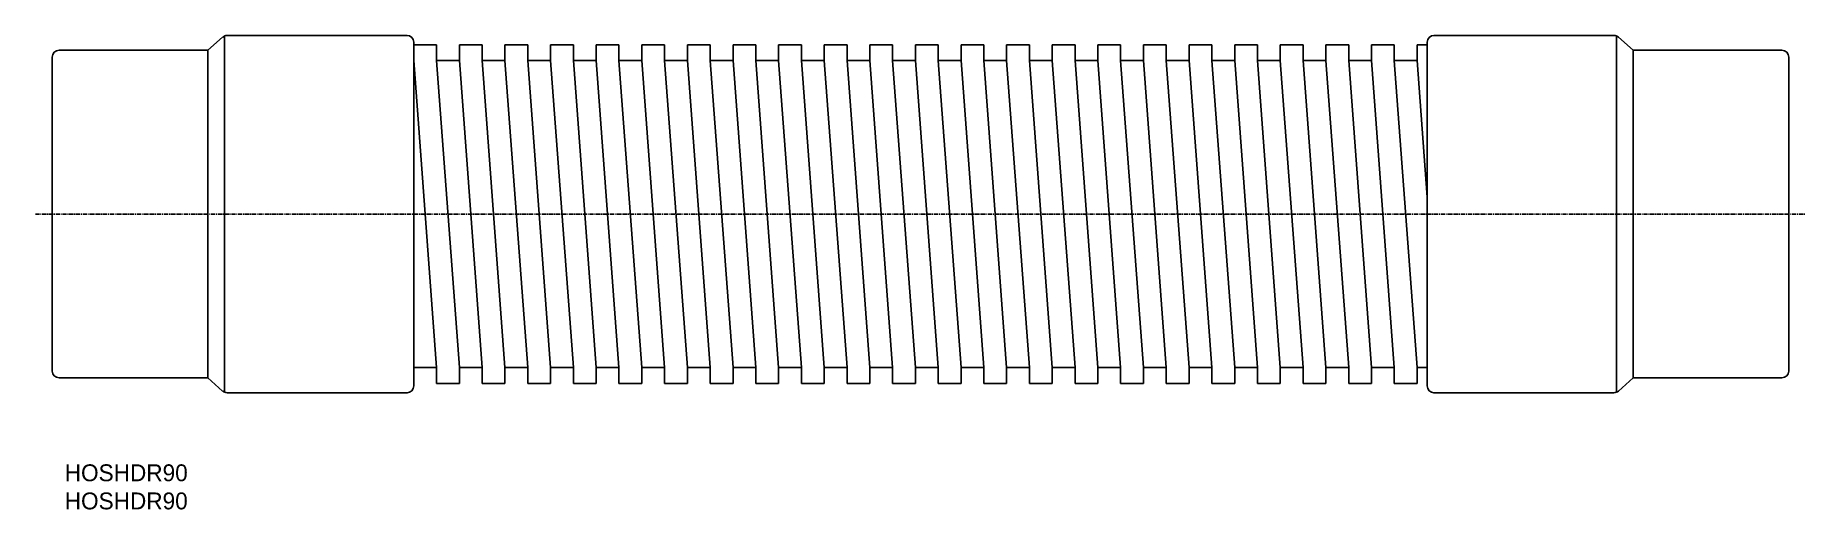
# Model space of a CAD drawing. Extents: x 122 to 646, y 107 to 247.
import ezdxf

# ---------------------------------------------------------------- set-up
doc = ezdxf.new("R2010")
doc.units = 0
doc.linetypes.add('CENTER', pattern=[2, 1.25, -0.25, 0.25, -0.25])
doc.layers.get('0').update_dxf_attribs({"linetype": 'CONTINUOUS'})
doc.layers.add('CENTER', color=1, linetype='CENTER')

msp = doc.modelspace()

# ---------------------------------------------------------------- linework, layer by layer
for p, q in [((173.24, 242.99), (177.67, 246.9)), ((178.24, 141.74), (178.24, 247.25)), ((179, 247.39), (232.24, 247.39)), ((589.49, 247.39), (536.24, 247.39)), ((590.24, 141.74), (590.24, 247.25)), ((595.24, 242.99), (590.81, 246.9)), ((129.24, 242.99), (173.24, 242.99)), ((173.24, 145.99), (173.24, 242.99)), ((234.24, 245.39), (234.24, 143.59)), ((234.24, 244.64), (240.99, 244.64)), ((240.99, 244.64), (240.99, 239.94)), ((247.74, 244.64), (247.74, 239.94)), ((247.74, 244.64), (254.49, 244.64)), ((254.49, 244.64), (254.49, 239.94)), ((261.24, 244.64), (261.24, 239.94)), ((261.24, 244.64), (267.99, 244.64)), ((267.99, 244.64), (267.99, 239.94)), ((274.74, 244.64), (281.49, 244.64)), ((274.74, 244.64), (274.74, 239.94)), ((281.49, 244.64), (281.49, 239.94)), ((288.24, 244.64), (294.99, 244.64)), ((288.24, 244.64), (288.24, 239.94)), ((294.99, 244.64), (294.99, 239.94)), ((301.74, 244.64), (308.49, 244.64)), ((301.74, 244.64), (301.74, 239.94)), ((308.49, 244.64), (308.49, 239.94)), ((315.24, 244.64), (321.99, 244.64)), ((315.24, 244.64), (315.24, 239.94)), ((321.99, 244.64), (321.99, 239.94)), ((328.74, 244.64), (335.49, 244.64)), ((328.74, 244.64), (328.74, 239.94)), ((335.49, 244.64), (335.49, 239.94)), ((342.24, 244.64), (348.99, 244.64)), ((342.24, 244.64), (342.24, 239.94)), ((348.99, 244.64), (348.99, 239.94)), ((355.74, 244.64), (362.49, 244.64)), ((355.74, 244.64), (355.74, 239.94)), ((362.49, 244.64), (362.49, 239.94)), ((369.24, 244.64), (375.99, 244.64)), ((369.24, 244.64), (369.24, 239.94)), ((375.99, 244.64), (375.99, 239.94)), ((382.74, 244.64), (389.49, 244.64)), ((382.74, 244.64), (382.74, 239.94)), ((389.49, 244.64), (389.49, 239.94)), ((396.24, 244.64), (402.99, 244.64)), ((396.24, 244.64), (396.24, 239.94)), ((402.99, 244.64), (402.99, 239.94)), ((409.74, 244.64), (416.49, 244.64)), ((409.74, 244.64), (409.74, 239.94)), ((416.49, 244.64), (416.49, 239.94)), ((423.24, 244.64), (429.99, 244.64)), ((423.24, 244.64), (423.24, 239.94)), ((429.99, 244.64), (429.99, 239.94)), ((436.74, 244.64), (443.49, 244.64)), ((436.74, 244.64), (436.74, 239.94)), ((443.49, 244.64), (443.49, 239.94)), ((450.24, 244.64), (456.99, 244.64)), ((450.24, 244.64), (450.24, 239.94)), ((456.99, 244.64), (456.99, 239.94)), ((463.74, 244.64), (470.49, 244.64)), ((463.74, 244.64), (463.74, 239.94)), ((470.49, 244.64), (470.49, 239.94)), ((477.24, 244.64), (483.99, 244.64)), ((477.24, 244.64), (477.24, 239.94)), ((483.99, 244.64), (483.99, 239.94)), ((490.74, 244.64), (497.49, 244.64)), ((490.74, 244.64), (490.74, 239.94)), ((497.49, 244.64), (497.49, 239.94)), ((504.24, 244.64), (510.99, 244.64)), ((504.24, 244.64), (504.24, 239.94)), ((510.99, 244.64), (510.99, 239.94)), ((517.74, 244.64), (524.49, 244.64)), ((517.74, 244.64), (517.74, 239.94)), ((524.49, 244.64), (524.49, 239.94)), ((531.24, 244.64), (534.24, 244.64)), ((531.24, 244.64), (531.24, 239.94)), ((534.24, 245.39), (534.24, 143.59)), ((639.24, 242.99), (595.24, 242.99)), ((595.24, 145.99), (595.24, 242.99)), ((127.24, 147.99), (127.24, 240.99)), ((234.24, 239.94), (240.99, 149.04)), ((240.99, 239.94), (247.74, 239.94)), ((240.99, 239.94), (247.74, 149.04)), ((247.74, 239.94), (254.49, 149.04)), ((254.49, 239.94), (261.24, 149.04)), ((254.49, 239.94), (261.24, 239.94)), ((261.24, 239.94), (267.99, 149.04)), ((267.99, 239.94), (274.74, 149.04)), ((267.99, 239.94), (274.74, 239.94)), ((274.74, 239.94), (281.49, 149.04)), ((281.49, 239.94), (288.24, 149.04)), ((281.49, 239.94), (288.24, 239.94)), ((288.24, 239.94), (294.99, 149.04)), ((294.99, 239.94), (301.74, 149.04)), ((294.99, 239.94), (301.74, 239.94)), ((301.74, 239.94), (308.49, 149.04)), ((308.49, 239.94), (315.24, 149.04)), ((308.49, 239.94), (315.24, 239.94)), ((315.24, 239.94), (321.99, 149.04)), ((321.99, 239.94), (328.74, 149.04)), ((321.99, 239.94), (328.74, 239.94)), ((328.74, 239.94), (335.49, 149.04)), ((335.49, 239.94), (342.24, 149.04)), ((335.49, 239.94), (342.24, 239.94)), ((342.24, 239.94), (348.99, 149.04)), ((348.99, 239.94), (355.74, 149.04)), ((348.99, 239.94), (355.74, 239.94)), ((355.74, 239.94), (362.49, 149.04)), ((362.49, 239.94), (369.24, 149.04)), ((362.49, 239.94), (369.24, 239.94)), ((369.24, 239.94), (375.99, 149.04)), ((375.99, 239.94), (382.74, 149.04)), ((375.99, 239.94), (382.74, 239.94)), ((382.74, 239.94), (389.49, 149.04)), ((389.49, 239.94), (396.24, 149.04)), ((389.49, 239.94), (396.24, 239.94)), ((396.24, 239.94), (402.99, 149.04)), ((402.99, 239.94), (409.74, 149.04)), ((402.99, 239.94), (409.74, 239.94)), ((409.74, 239.94), (416.49, 149.04)), ((416.49, 239.94), (423.24, 149.04)), ((416.49, 239.94), (423.24, 239.94)), ((423.24, 239.94), (429.99, 149.04)), ((429.99, 239.94), (436.74, 149.04)), ((429.99, 239.94), (436.74, 239.94)), ((436.74, 239.94), (443.49, 149.04)), ((443.49, 239.94), (450.24, 149.04)), ((443.49, 239.94), (450.24, 239.94)), ((450.24, 239.94), (456.99, 149.04)), ((456.99, 239.94), (463.74, 149.04)), ((456.99, 239.94), (463.74, 239.94)), ((463.74, 239.94), (470.49, 149.04)), ((470.49, 239.94), (477.24, 149.04)), ((470.49, 239.94), (477.24, 239.94)), ((477.24, 239.94), (483.99, 149.04)), ((483.99, 239.94), (490.74, 149.04)), ((483.99, 239.94), (490.74, 239.94)), ((490.74, 239.94), (497.49, 149.04)), ((497.49, 239.94), (504.24, 149.04)), ((497.49, 239.94), (504.24, 239.94)), ((504.24, 239.94), (510.99, 149.04)), ((510.99, 239.94), (517.74, 149.04)), ((510.99, 239.94), (517.74, 239.94)), ((517.74, 239.94), (524.49, 149.04)), ((524.49, 239.94), (531.24, 149.04)), ((524.49, 239.94), (531.24, 239.94)), ((531.24, 239.94), (534.24, 199.54)), ((641.24, 147.99), (641.24, 240.99)), ((234.24, 149.04), (240.99, 149.04)), ((240.99, 149.04), (240.99, 144.34)), ((247.74, 149.04), (247.74, 144.34)), ((247.74, 149.04), (254.49, 149.04)), ((247.74, 149.04), (247.74, 144.34)), ((254.49, 149.04), (254.49, 144.34)), ((261.24, 149.04), (261.24, 144.34)), ((261.24, 149.04), (267.99, 149.04)), ((267.99, 149.04), (267.99, 144.34)), ((274.74, 149.04), (274.74, 144.34)), ((274.74, 149.04), (281.49, 149.04)), ((281.49, 149.04), (281.49, 144.34)), ((288.24, 149.04), (288.24, 144.34)), ((288.24, 149.04), (294.99, 149.04)), ((294.99, 149.04), (294.99, 144.34)), ((301.74, 149.04), (301.74, 144.34)), ((301.74, 149.04), (308.49, 149.04)), ((308.49, 149.04), (308.49, 144.34)), ((315.24, 149.04), (315.24, 144.34)), ((315.24, 149.04), (321.99, 149.04)), ((321.99, 149.04), (321.99, 144.34)), ((328.74, 149.04), (328.74, 144.34)), ((328.74, 149.04), (335.49, 149.04)), ((335.49, 149.04), (335.49, 144.34)), ((342.24, 149.04), (342.24, 144.34)), ((342.24, 149.04), (348.99, 149.04)), ((348.99, 149.04), (348.99, 144.34)), ((355.74, 149.04), (355.74, 144.34)), ((355.74, 149.04), (362.49, 149.04)), ((362.49, 149.04), (362.49, 144.34)), ((369.24, 149.04), (369.24, 144.34)), ((369.24, 149.04), (375.99, 149.04)), ((375.99, 149.04), (375.99, 144.34)), ((382.74, 149.04), (382.74, 144.34)), ((382.74, 149.04), (389.49, 149.04)), ((389.49, 149.04), (389.49, 144.34)), ((396.24, 149.04), (396.24, 144.34)), ((396.24, 149.04), (402.99, 149.04)), ((402.99, 149.04), (402.99, 144.34)), ((409.74, 149.04), (409.74, 144.34)), ((409.74, 149.04), (416.49, 149.04)), ((416.49, 149.04), (416.49, 144.34)), ((423.24, 149.04), (423.24, 144.34)), ((423.24, 149.04), (429.99, 149.04)), ((429.99, 149.04), (429.99, 144.34)), ((436.74, 149.04), (436.74, 144.34)), ((436.74, 149.04), (443.49, 149.04)), ((443.49, 149.04), (443.49, 144.34)), ((450.24, 149.04), (450.24, 144.34)), ((450.24, 149.04), (456.99, 149.04)), ((456.99, 149.04), (456.99, 144.34)), ((463.74, 149.04), (463.74, 144.34)), ((463.74, 149.04), (470.49, 149.04)), ((470.49, 149.04), (470.49, 144.34)), ((477.24, 149.04), (477.24, 144.34)), ((477.24, 149.04), (483.99, 149.04)), ((483.99, 149.04), (483.99, 144.34)), ((490.74, 149.04), (490.74, 144.34)), ((490.74, 149.04), (497.49, 149.04)), ((497.49, 149.04), (497.49, 144.34)), ((504.24, 149.04), (504.24, 144.34)), ((504.24, 149.04), (510.99, 149.04)), ((510.99, 149.04), (510.99, 144.34)), ((517.74, 149.04), (517.74, 144.34)), ((517.74, 149.04), (524.49, 149.04)), ((524.49, 149.04), (524.49, 144.34)), ((531.24, 149.04), (531.24, 144.34)), ((531.24, 149.04), (534.24, 149.04)), ((129.24, 145.99), (173.24, 145.99)), ((173.24, 145.99), (177.67, 142.09)), ((232.24, 141.59), (179, 141.59)), ((240.99, 144.34), (247.74, 144.34)), ((240.99, 144.34), (247.74, 144.34)), ((254.49, 144.34), (261.24, 144.34)), ((267.99, 144.34), (274.74, 144.34)), ((281.49, 144.34), (288.24, 144.34)), ((294.99, 144.34), (301.74, 144.34)), ((308.49, 144.34), (315.24, 144.34)), ((321.99, 144.34), (328.74, 144.34)), ((335.49, 144.34), (342.24, 144.34)), ((348.99, 144.34), (355.74, 144.34)), ((362.49, 144.34), (369.24, 144.34)), ((375.99, 144.34), (382.74, 144.34)), ((389.49, 144.34), (396.24, 144.34)), ((402.99, 144.34), (409.74, 144.34)), ((416.49, 144.34), (423.24, 144.34)), ((429.99, 144.34), (436.74, 144.34)), ((443.49, 144.34), (450.24, 144.34)), ((456.99, 144.34), (463.74, 144.34)), ((470.49, 144.34), (477.24, 144.34)), ((483.99, 144.34), (490.74, 144.34)), ((497.49, 144.34), (504.24, 144.34)), ((510.99, 144.34), (517.74, 144.34)), ((524.49, 144.34), (531.24, 144.34)), ((536.24, 141.59), (589.49, 141.59)), ((595.24, 145.99), (590.81, 142.09)), ((639.24, 145.99), (595.24, 145.99))]:
    msp.add_line(p, q)
for centre, start, end in [((179, 245.39), 90, 131.3478), ((232.24, 245.39), 0, 90), ((536.24, 245.39), 90, 180), ((589.49, 245.39), 48.6522, 90), ((129.24, 240.99), 90, 180), ((639.24, 240.99), 0, 90), ((129.24, 147.99), 180, 270), ((639.24, 147.99), 270, 0), ((179, 143.59), 228.6522, 270), ((232.24, 143.59), 270, 0), ((536.24, 143.59), 180, 270), ((589.49, 143.59), 270, 311.3478)]:
    msp.add_arc(centre, 2, start, end)
at = {"layer": 'CENTER', "color": 1, "linetype": 'CENTER'}
msp.add_line((122.24, 194.49), (646.24, 194.49), dxfattribs=at)

# ---------------------------------------------------------------- texts
for p in [(130.92, 115.38), (130.92, 107.05)]:
    msp.add_text('HOSHDR90', height=5).set_placement(p)

doc.saveas('drawing.dxf')
